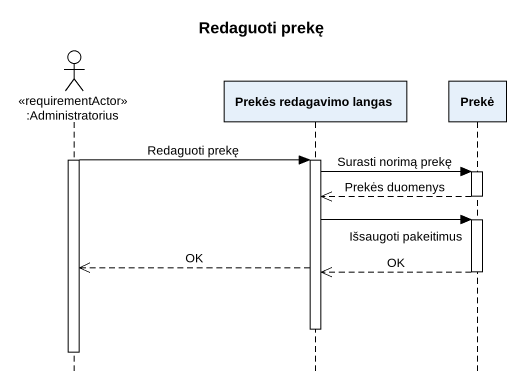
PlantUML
@startuml
title Redaguoti prekę
hide footbox
actor ":Administratorius" as Administratorius <<requirementActor>>
participant "Prekės redagavimo langas" as Prekės_redagavimo_langas
participant Prekė

activate Administratorius
Administratorius -> Prekės_redagavimo_langas : Redaguoti prekę
activate Prekės_redagavimo_langas
Prekės_redagavimo_langas -> Prekė : Surasti norimą prekę
activate Prekė
Prekė -->> Prekės_redagavimo_langas : Prekės duomenys
deactivate Prekė
Prekės_redagavimo_langas -> Prekė : Išsaugoti pakeitimus
activate Prekė
Prekės_redagavimo_langas -->> Administratorius : OK
Prekė -->> Prekės_redagavimo_langas : OK
deactivate Prekė
deactivate Prekės_redagavimo_langas
deactivate Administratorius
@enduml
